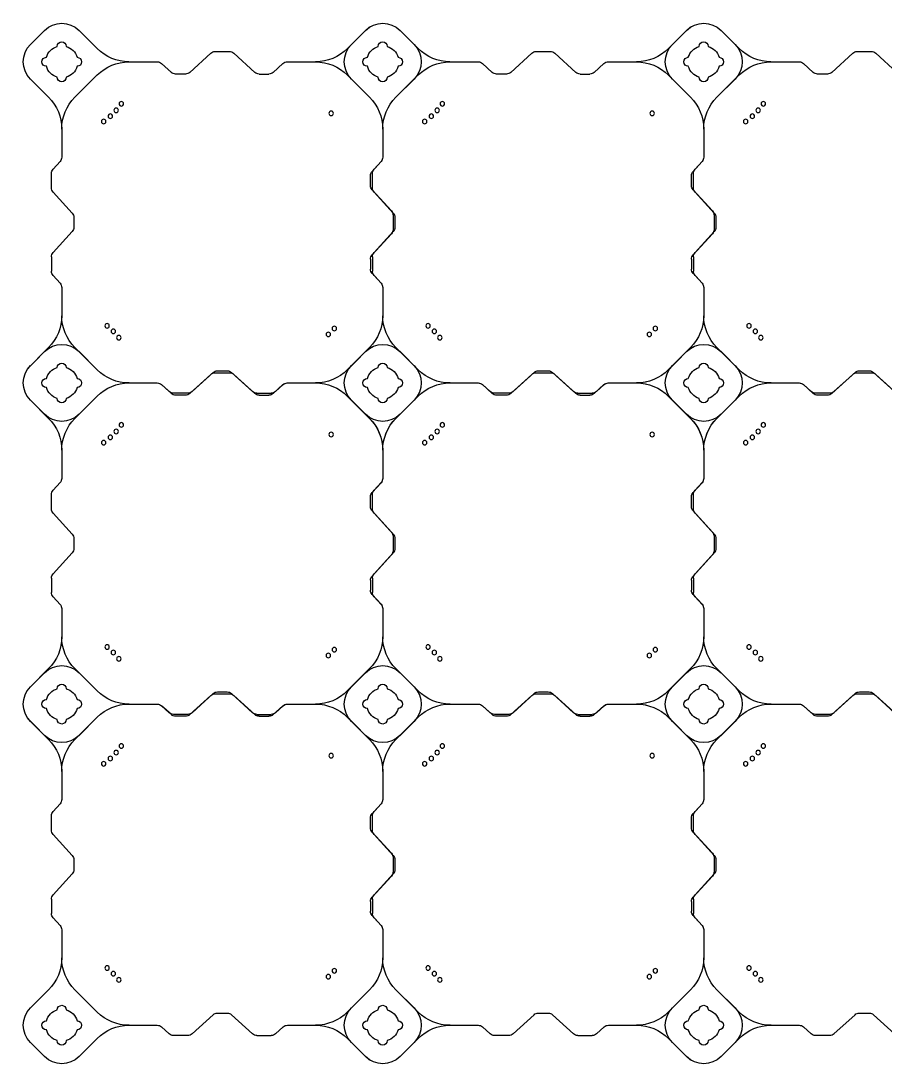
# Model space of a CAD drawing. Header units: millimetres. Extents: x -1612139 to -1260738, y 1141106 to 1536160.
# Drawn here: x -1345991 to -1344645, y 1183512 to 1185140 of the extents above; entities that cross this region are included whole.
import ezdxf

# ---------------------------------------------------------------- set-up
doc = ezdxf.new("R2010")
doc.units = ezdxf.units.MM
doc.header["$LTSCALE"] = 10
doc.layers.get('0').update_dxf_attribs({"linetype": 'CONTINUOUS'})
doc.layers.add('W-FLOAT_BOWL浮筒', color=253, linetype='CONTINUOUS')

# ---------------------------------------------------------------- blocks, each defined once
blk = doc.blocks.new('蓝色')
at = {"layer": 'W-FLOAT_BOWL浮筒', "color": 5}
for p, q in [((-42.5, 1527.3), (-20.6, 1549.2)), ((33.2, 1549.2), (61.5, 1520.9)), ((479.5, 1549.2), (451.2, 1520.9)), ((457.5, 1527.3), (479.4, 1549.2)), ((533.2, 1549.2), (561.5, 1520.9)), ((533.2, 1549.2), (555.2, 1527.3)), ((979.5, 1549.2), (951.2, 1520.9)), ((957.5, 1527.3), (979.4, 1549.2)), ((1033.2, 1549.2), (1055.2, 1527.3)), ((1033.2, 1549.2), (1061.5, 1520.9)), ((173.5, 1513.8), (161.6, 1503)), ((202.5, 1516.4), (180.2, 1516.4)), ((209.2, 1513.8), (242, 1484)), ((303.5, 1513.8), (270.7, 1484)), ((310.2, 1516.4), (332.5, 1516.4)), ((339.2, 1513.8), (351.1, 1503)), ((673.5, 1513.8), (661.6, 1503)), ((702.5, 1516.4), (680.2, 1516.4)), ((709.2, 1513.8), (742, 1484)), ((803.5, 1513.8), (770.7, 1484)), ((810.2, 1516.4), (832.5, 1516.4)), ((839.2, 1513.8), (851.1, 1503)), ((1173.5, 1513.8), (1161.6, 1503)), ((1202.5, 1516.4), (1180.2, 1516.4)), ((1209.2, 1513.8), (1242, 1484)), ((1303.5, 1513.8), (1270.7, 1484)), ((110.9, 1500.4), (154.9, 1500.4)), ((357.8, 1500.4), (401.6, 1500.4)), ((610.9, 1500.4), (654.9, 1500.4)), ((857.8, 1500.4), (901.6, 1500.4)), ((1110.9, 1500.4), (1154.9, 1500.4)), ((248.7, 1481.4), (264, 1481.4)), ((748.7, 1481.4), (764, 1481.4)), ((1248.7, 1481.4), (1264, 1481.4)), ((-42.5, 1473.5), (-14.2, 1445.2)), ((26.8, 1445.1), (61.6, 1479.9)), ((485.8, 1445.1), (451.1, 1479.9)), ((457.5, 1473.5), (485.8, 1445.2)), ((526.8, 1445.1), (561.6, 1479.9)), ((555.2, 1473.5), (526.8, 1445.2)), ((985.8, 1445.1), (951.1, 1479.9)), ((957.5, 1473.5), (985.8, 1445.2)), ((1026.8, 1445.1), (1061.6, 1479.9)), ((1055.2, 1473.5), (1026.8, 1445.2)), ((6.3, 1351.8), (6.3, 1395.8)), ((506.3, 1351.8), (506.3, 1395.8)), ((506.3, 1351.6), (506.3, 1395.8)), ((1006.3, 1351.6), (1006.3, 1395.8)), ((1006.3, 1351.8), (1006.3, 1395.8)), ((-7.1, 1333.2), (3.7, 1345.1)), ((489.9, 1329.7), (503.7, 1344.9)), ((492.9, 1333.2), (503.7, 1345.1)), ((989.9, 1329.7), (1003.7, 1344.9)), ((992.9, 1333.2), (1003.7, 1345.1)), ((-9.7, 1304.2), (-9.7, 1326.5)), ((487.3, 1307.7), (487.3, 1323)), ((490.3, 1304.2), (490.3, 1326.5)), ((987.3, 1307.7), (987.3, 1323)), ((990.3, 1304.2), (990.3, 1326.5)), ((-7.1, 1297.5), (22.7, 1264.7)), ((489.9, 1301), (519.7, 1268.2)), ((492.9, 1297.5), (522.7, 1264.7)), ((989.9, 1301), (1019.7, 1268.2)), ((992.9, 1297.5), (1022.7, 1264.7)), ((25.3, 1242.7), (25.3, 1258)), ((522.3, 1239.2), (522.3, 1261.5)), ((525.3, 1242.7), (525.3, 1258)), ((1022.3, 1239.2), (1022.3, 1261.5)), ((1025.3, 1242.7), (1025.3, 1258)), ((-7.1, 1203.2), (22.7, 1236)), ((489.9, 1199.7), (519.7, 1232.5)), ((492.9, 1203.2), (522.7, 1236)), ((989.9, 1199.7), (1019.7, 1232.5)), ((992.9, 1203.2), (1022.7, 1236)), ((-9.7, 1196.5), (-9.7, 1174.2)), ((487.3, 1193), (487.3, 1177.7)), ((490.3, 1196.5), (490.3, 1174.2)), ((987.3, 1193), (987.3, 1177.7)), ((990.3, 1196.5), (990.3, 1174.2)), ((-7.1, 1167.5), (3.7, 1155.6)), ((489.9, 1171), (503.7, 1155.8)), ((492.9, 1167.5), (503.7, 1155.6)), ((989.9, 1171), (1003.7, 1155.8)), ((992.9, 1167.5), (1003.7, 1155.6)), ((6.3, 1105.1), (6.3, 1148.9)), ((506.3, 1105.1), (506.3, 1149.1)), ((506.3, 1105.1), (506.3, 1148.9)), ((1006.3, 1105.1), (1006.3, 1149.1)), ((1006.3, 1105.1), (1006.3, 1148.9)), ((-42.5, 1027.2), (-14.2, 1055.5)), ((-42.5, 1027.3), (-20.6, 1049.2)), ((61.6, 1020.9), (26.8, 1055.6)), ((33.2, 1049.2), (61.5, 1020.9)), ((451.1, 1020.9), (485.8, 1055.6)), ((479.5, 1049.2), (451.2, 1020.9)), ((457.5, 1027.2), (485.8, 1055.5)), ((457.5, 1027.3), (479.4, 1049.2)), ((561.6, 1020.9), (526.8, 1055.6)), ((555.2, 1027.2), (526.8, 1055.5)), ((533.2, 1049.2), (561.5, 1020.9)), ((533.2, 1049.2), (555.2, 1027.3)), ((951.1, 1020.9), (985.8, 1055.6)), ((979.5, 1049.2), (951.2, 1020.9)), ((957.5, 1027.2), (985.8, 1055.5)), ((957.5, 1027.3), (979.4, 1049.2)), ((1061.6, 1020.9), (1026.8, 1055.6)), ((1055.2, 1027.2), (1026.8, 1055.5)), ((1033.2, 1049.2), (1055.2, 1027.3)), ((1033.2, 1049.2), (1061.5, 1020.9)), ((173.5, 1013.8), (161.6, 1003)), ((177, 1016.8), (161.8, 1003)), ((202.5, 1016.4), (180.2, 1016.4)), ((199, 1019.4), (183.7, 1019.4)), ((205.7, 1016.8), (238.5, 987)), ((209.2, 1013.8), (242, 984)), ((303.5, 1013.8), (270.7, 984)), ((307, 1016.8), (274.2, 987)), ((310.2, 1016.4), (332.5, 1016.4)), ((313.7, 1019.4), (329, 1019.4)), ((335.7, 1016.8), (350.9, 1003)), ((339.2, 1013.8), (351.1, 1003)), ((673.5, 1013.8), (661.6, 1003)), ((677, 1016.8), (661.8, 1003)), ((702.5, 1016.4), (680.2, 1016.4)), ((699, 1019.4), (683.7, 1019.4)), ((705.7, 1016.8), (738.5, 987)), ((709.2, 1013.8), (742, 984)), ((803.5, 1013.8), (770.7, 984)), ((807, 1016.8), (774.2, 987)), ((810.2, 1016.4), (832.5, 1016.4)), ((813.7, 1019.4), (829, 1019.4)), ((835.7, 1016.8), (850.9, 1003)), ((839.2, 1013.8), (851.1, 1003)), ((1173.5, 1013.8), (1161.6, 1003)), ((1177, 1016.8), (1161.8, 1003)), ((1202.5, 1016.4), (1180.2, 1016.4)), ((1199, 1019.4), (1183.7, 1019.4)), ((1205.7, 1016.8), (1238.5, 987)), ((1209.2, 1013.8), (1242, 984)), ((1303.5, 1013.8), (1270.7, 984)), ((1307, 1016.8), (1274.2, 987)), ((110.9, 1000.4), (154.9, 1000.4)), ((110.9, 1000.4), (155.1, 1000.4)), ((357.6, 1000.4), (401.6, 1000.4)), ((357.8, 1000.4), (401.6, 1000.4)), ((610.9, 1000.4), (654.9, 1000.4)), ((610.9, 1000.4), (655.1, 1000.4)), ((857.6, 1000.4), (901.6, 1000.4)), ((857.8, 1000.4), (901.6, 1000.4)), ((1110.9, 1000.4), (1154.9, 1000.4)), ((1110.9, 1000.4), (1155.1, 1000.4)), ((26.8, 945.1), (61.6, 979.9)), ((33.2, 951.6), (61.5, 979.9)), ((245.2, 984.4), (267.5, 984.4)), ((248.7, 981.4), (264, 981.4)), ((485.8, 945.1), (451.1, 979.9)), ((479.5, 951.6), (451.2, 979.9)), ((526.8, 945.1), (561.6, 979.9)), ((533.2, 951.6), (561.5, 979.9)), ((745.2, 984.4), (767.5, 984.4)), ((748.7, 981.4), (764, 981.4)), ((985.8, 945.1), (951.1, 979.9)), ((979.5, 951.6), (951.2, 979.9)), ((1026.8, 945.1), (1061.6, 979.9)), ((1033.2, 951.6), (1061.5, 979.9)), ((1245.2, 984.4), (1267.5, 984.4)), ((1248.7, 981.4), (1264, 981.4)), ((-42.5, 973.5), (-14.2, 945.2)), ((-20.6, 951.6), (-42.5, 973.5)), ((457.5, 973.5), (485.8, 945.2)), ((479.4, 951.6), (457.5, 973.5)), ((555.2, 973.5), (526.8, 945.2)), ((555.2, 973.5), (533.2, 951.6)), ((957.5, 973.5), (985.8, 945.2)), ((979.4, 951.6), (957.5, 973.5)), ((1055.2, 973.5), (1026.8, 945.2)), ((1055.2, 973.5), (1033.2, 951.6)), ((6.3, 851.8), (6.3, 895.8)), ((506.3, 851.8), (506.3, 895.8)), ((506.3, 851.6), (506.3, 895.8)), ((1006.3, 851.6), (1006.3, 895.8)), ((1006.3, 851.8), (1006.3, 895.8)), ((-7.1, 833.2), (3.7, 845.1)), ((489.9, 829.7), (503.7, 844.9)), ((492.9, 833.2), (503.7, 845.1)), ((989.9, 829.7), (1003.7, 844.9)), ((992.9, 833.2), (1003.7, 845.1)), ((-9.7, 804.2), (-9.7, 826.5)), ((487.3, 807.7), (487.3, 823)), ((490.3, 804.2), (490.3, 826.5)), ((987.3, 807.7), (987.3, 823)), ((990.3, 804.2), (990.3, 826.5)), ((-7.1, 797.5), (22.7, 764.7)), ((489.9, 801), (519.7, 768.2)), ((492.9, 797.5), (522.7, 764.7)), ((989.9, 801), (1019.7, 768.2)), ((992.9, 797.5), (1022.7, 764.7)), ((25.3, 742.7), (25.3, 758)), ((522.3, 739.2), (522.3, 761.5)), ((525.3, 742.7), (525.3, 758)), ((1022.3, 739.2), (1022.3, 761.5)), ((1025.3, 742.7), (1025.3, 758)), ((-7.1, 703.2), (22.7, 736)), ((489.9, 699.7), (519.7, 732.5)), ((492.9, 703.2), (522.7, 736)), ((989.9, 699.7), (1019.7, 732.5)), ((992.9, 703.2), (1022.7, 736)), ((-9.7, 696.5), (-9.7, 674.2)), ((487.3, 693), (487.3, 677.7)), ((490.3, 696.5), (490.3, 674.2)), ((987.3, 693), (987.3, 677.7)), ((990.3, 696.5), (990.3, 674.2)), ((-7.1, 667.5), (3.7, 655.6)), ((489.9, 671), (503.7, 655.8)), ((492.9, 667.5), (503.7, 655.6)), ((989.9, 671), (1003.7, 655.8)), ((992.9, 667.5), (1003.7, 655.6)), ((6.3, 605.1), (6.3, 648.9)), ((506.3, 605.1), (506.3, 649.1)), ((506.3, 605.1), (506.3, 648.9)), ((1006.3, 605.1), (1006.3, 649.1)), ((1006.3, 605.1), (1006.3, 648.9)), ((-42.5, 527.2), (-14.2, 555.5)), ((61.6, 520.9), (26.8, 555.6)), ((451.1, 520.9), (485.8, 555.6)), ((457.5, 527.2), (485.8, 555.5)), ((561.6, 520.9), (526.8, 555.6)), ((555.2, 527.2), (526.8, 555.5)), ((951.1, 520.9), (985.8, 555.6)), ((957.5, 527.2), (985.8, 555.5)), ((1061.6, 520.9), (1026.8, 555.6)), ((1055.2, 527.2), (1026.8, 555.5)), ((-42.5, 527.3), (-20.6, 549.2)), ((33.2, 549.2), (61.5, 520.9)), ((479.5, 549.2), (451.2, 520.9)), ((457.5, 527.3), (479.4, 549.2)), ((533.2, 549.2), (561.5, 520.9)), ((533.2, 549.2), (555.2, 527.3)), ((979.5, 549.2), (951.2, 520.9)), ((957.5, 527.3), (979.4, 549.2)), ((1033.2, 549.2), (1055.2, 527.3)), ((1033.2, 549.2), (1061.5, 520.9)), ((173.5, 513.8), (161.6, 503)), ((177, 516.8), (161.8, 503)), ((202.5, 516.4), (180.2, 516.4)), ((199, 519.4), (183.7, 519.4)), ((205.7, 516.8), (238.5, 487)), ((209.2, 513.8), (242, 484)), ((303.5, 513.8), (270.7, 484)), ((307, 516.8), (274.2, 487)), ((310.2, 516.4), (332.5, 516.4)), ((313.7, 519.4), (329, 519.4)), ((335.7, 516.8), (350.9, 503)), ((339.2, 513.8), (351.1, 503)), ((673.5, 513.8), (661.6, 503)), ((677, 516.8), (661.8, 503)), ((702.5, 516.4), (680.2, 516.4)), ((699, 519.4), (683.7, 519.4)), ((705.7, 516.8), (738.5, 487)), ((709.2, 513.8), (742, 484)), ((803.5, 513.8), (770.7, 484)), ((807, 516.8), (774.2, 487)), ((810.2, 516.4), (832.5, 516.4)), ((813.7, 519.4), (829, 519.4)), ((835.7, 516.8), (850.9, 503)), ((839.2, 513.8), (851.1, 503)), ((1173.5, 513.8), (1161.6, 503)), ((1177, 516.8), (1161.8, 503)), ((1202.5, 516.4), (1180.2, 516.4)), ((1199, 519.4), (1183.7, 519.4)), ((1205.7, 516.8), (1238.5, 487)), ((1209.2, 513.8), (1242, 484)), ((1303.5, 513.8), (1270.7, 484)), ((1307, 516.8), (1274.2, 487)), ((110.9, 500.4), (155.1, 500.4)), ((110.9, 500.4), (154.9, 500.4)), ((357.6, 500.4), (401.6, 500.4)), ((357.8, 500.4), (401.6, 500.4)), ((610.9, 500.4), (655.1, 500.4)), ((610.9, 500.4), (654.9, 500.4)), ((857.6, 500.4), (901.6, 500.4)), ((857.8, 500.4), (901.6, 500.4)), ((1110.9, 500.4), (1155.1, 500.4)), ((1110.9, 500.4), (1154.9, 500.4)), ((-20.6, 451.6), (-42.5, 473.5)), ((-42.5, 473.5), (-14.2, 445.2)), ((26.8, 445.1), (61.6, 479.9)), ((33.2, 451.6), (61.5, 479.9)), ((245.2, 484.4), (267.5, 484.4)), ((248.7, 481.4), (264, 481.4)), ((485.8, 445.1), (451.1, 479.9)), ((479.5, 451.6), (451.2, 479.9)), ((479.4, 451.6), (457.5, 473.5)), ((457.5, 473.5), (485.8, 445.2)), ((526.8, 445.1), (561.6, 479.9)), ((555.2, 473.5), (526.8, 445.2)), ((533.2, 451.6), (561.5, 479.9)), ((555.2, 473.5), (533.2, 451.6)), ((745.2, 484.4), (767.5, 484.4)), ((748.7, 481.4), (764, 481.4)), ((985.8, 445.1), (951.1, 479.9)), ((979.5, 451.6), (951.2, 479.9)), ((979.4, 451.6), (957.5, 473.5)), ((957.5, 473.5), (985.8, 445.2)), ((1026.8, 445.1), (1061.6, 479.9)), ((1055.2, 473.5), (1026.8, 445.2)), ((1033.2, 451.6), (1061.5, 479.9)), ((1055.2, 473.5), (1033.2, 451.6)), ((1245.2, 484.4), (1267.5, 484.4)), ((1248.7, 481.4), (1264, 481.4)), ((6.3, 351.8), (6.3, 395.8)), ((506.3, 351.8), (506.3, 395.8)), ((506.3, 351.6), (506.3, 395.8)), ((1006.3, 351.6), (1006.3, 395.8)), ((1006.3, 351.8), (1006.3, 395.8)), ((-7.1, 333.2), (3.7, 345.1)), ((489.9, 329.7), (503.7, 344.9)), ((492.9, 333.2), (503.7, 345.1)), ((989.9, 329.7), (1003.7, 344.9)), ((992.9, 333.2), (1003.7, 345.1)), ((-9.7, 304.2), (-9.7, 326.5)), ((490.3, 304.2), (490.3, 326.5)), ((990.3, 304.2), (990.3, 326.5)), ((487.3, 307.7), (487.3, 323)), ((987.3, 307.7), (987.3, 323)), ((-7.1, 297.5), (22.7, 264.7)), ((489.9, 301), (519.7, 268.2)), ((492.9, 297.5), (522.7, 264.7)), ((989.9, 301), (1019.7, 268.2)), ((992.9, 297.5), (1022.7, 264.7)), ((522.3, 239.2), (522.3, 261.5)), ((1022.3, 239.2), (1022.3, 261.5)), ((25.3, 242.7), (25.3, 258)), ((525.3, 242.7), (525.3, 258)), ((1025.3, 242.7), (1025.3, 258)), ((-7.1, 203.2), (22.7, 236)), ((489.9, 199.7), (519.7, 232.5)), ((492.9, 203.2), (522.7, 236)), ((989.9, 199.7), (1019.7, 232.5)), ((992.9, 203.2), (1022.7, 236)), ((-9.7, 196.5), (-9.7, 174.2)), ((490.3, 196.5), (490.3, 174.2)), ((990.3, 196.5), (990.3, 174.2)), ((487.3, 193), (487.3, 177.7)), ((987.3, 193), (987.3, 177.7)), ((-7.1, 167.5), (3.7, 155.6)), ((489.9, 171), (503.7, 155.8)), ((492.9, 167.5), (503.7, 155.6)), ((989.9, 171), (1003.7, 155.8)), ((992.9, 167.5), (1003.7, 155.6)), ((6.3, 105.1), (6.3, 148.9)), ((506.3, 105.1), (506.3, 149.1)), ((506.3, 105.1), (506.3, 148.9)), ((1006.3, 105.1), (1006.3, 149.1)), ((1006.3, 105.1), (1006.3, 148.9)), ((-42.5, 27.2), (-14.2, 55.5)), ((61.6, 20.9), (26.8, 55.6)), ((451.1, 20.9), (485.8, 55.6)), ((457.5, 27.2), (485.8, 55.5)), ((561.6, 20.9), (526.8, 55.6)), ((555.2, 27.2), (526.8, 55.5)), ((951.1, 20.9), (985.8, 55.6)), ((957.5, 27.2), (985.8, 55.5)), ((1061.6, 20.9), (1026.8, 55.6)), ((1055.2, 27.2), (1026.8, 55.5)), ((177, 16.8), (161.8, 3)), ((199, 19.4), (183.7, 19.4)), ((205.7, 16.8), (238.5, -13)), ((307, 16.8), (274.2, -13)), ((313.7, 19.4), (329, 19.4)), ((335.7, 16.8), (350.9, 3)), ((677, 16.8), (661.8, 3)), ((699, 19.4), (683.7, 19.4)), ((705.7, 16.8), (738.5, -13)), ((807, 16.8), (774.2, -13)), ((813.7, 19.4), (829, 19.4)), ((835.7, 16.8), (850.9, 3)), ((1177, 16.8), (1161.8, 3)), ((1199, 19.4), (1183.7, 19.4)), ((1205.7, 16.8), (1238.5, -13)), ((1307, 16.8), (1274.2, -13)), ((110.9, 0.4), (155.1, 0.4)), ((357.6, 0.4), (401.6, 0.4)), ((610.9, 0.4), (655.1, 0.4)), ((857.6, 0.4), (901.6, 0.4)), ((1110.9, 0.4), (1155.1, 0.4)), ((245.2, -15.6), (267.5, -15.6)), ((745.2, -15.6), (767.5, -15.6)), ((1245.2, -15.6), (1267.5, -15.6)), ((-20.6, -48.4), (-42.5, -26.5)), ((33.2, -48.4), (61.5, -20.1)), ((479.5, -48.4), (451.2, -20.1)), ((479.4, -48.4), (457.5, -26.5)), ((533.2, -48.4), (561.5, -20.1)), ((555.2, -26.5), (533.2, -48.4)), ((979.5, -48.4), (951.2, -20.1)), ((979.4, -48.4), (957.5, -26.5)), ((1033.2, -48.4), (1061.5, -20.1)), ((1055.2, -26.5), (1033.2, -48.4))]:
    blk.add_line(p, q, dxfattribs=at)
for centre in [(95.3, 1429.8), (595.3, 1429.8), (1095.3, 1429.8), (86.6, 1420.1), (421.6, 1424.8), (430.8, 1415.6), (586.6, 1420.1), (921.6, 1424.8), (930.8, 1415.6), (1086.6, 1420.1), (76.9, 1411.4), (576.9, 1411.4), (1076.9, 1411.4), (71.6, 1093.3), (571.6, 1093.3), (1071.6, 1093.3), (81.9, 1085.1), (91.1, 1075.9), (426, 1080.7), (581.9, 1085.1), (591.1, 1075.9), (926, 1080.7), (1081.9, 1085.1), (1091.1, 1075.9), (99.2, 1065.7), (599.2, 1065.7), (1099.2, 1065.7), (95.3, 929.8), (421.6, 924.8), (595.3, 929.8), (921.6, 924.8), (1095.3, 929.8), (76.9, 911.4), (86.6, 920.1), (430.8, 915.6), (576.9, 911.4), (586.6, 920.1), (930.8, 915.6), (1076.9, 911.4), (1086.6, 920.1), (71.6, 593.3), (81.9, 585.1), (571.6, 593.3), (581.9, 585.1), (1071.6, 593.3), (1081.9, 585.1), (91.1, 575.9), (426, 580.7), (591.1, 575.9), (926, 580.7), (1091.1, 575.9), (99.2, 565.7), (599.2, 565.7), (1099.2, 565.7), (86.6, 420.1), (95.3, 429.8), (421.6, 424.8), (586.6, 420.1), (595.3, 429.8), (921.6, 424.8), (1086.6, 420.1), (1095.3, 429.8), (76.9, 411.4), (430.8, 415.6), (576.9, 411.4), (930.8, 415.6), (1076.9, 411.4), (71.6, 93.3), (81.9, 85.1), (426, 80.7), (571.6, 93.3), (581.9, 85.1), (926, 80.7), (1071.6, 93.3), (1081.9, 85.1), (91.1, 75.9), (99.2, 65.7), (591.1, 75.9), (599.2, 65.7), (1091.1, 75.9), (1099.2, 65.7)]:
    blk.add_circle(centre, 3.5, dxfattribs=at)
for centre, radius, start, end in [((6.3, 1522.3), 38, 45, 135), ((506.3, 1522.3), 38, 45, 135), ((506.4, 1522.3), 38, 45, 135), ((1006.3, 1522.3), 38, 45, 135), ((1006.4, 1522.3), 38, 45, 135), ((6.3, 1524.4), 7, 0, 180), ((506.3, 1524.4), 7, 0, 180), ((506.3, 1524.4), 7, 0, 180), ((1006.3, 1524.4), 7, 0, 180), ((1006.3, 1524.4), 7, 0, 180), ((-15.6, 1500.4), 38, 135, 225), ((6.3, 1500.4), 25, 106.2602, 163.7398), ((6.3, 1500.4), 25, 16.2602, 73.7398), ((111, 1570.4), 70, 225, 270), ((180.2, 1506.4), 10, 90, 132.2737), ((202.5, 1506.4), 10, 47.7263, 90), ((310.2, 1506.4), 10, 90, 132.2737), ((332.5, 1506.4), 10, 47.7263, 90), ((401.7, 1570.4), 70, 270, 315), ((484.4, 1500.4), 38, 135, 225), ((506.3, 1500.4), 25, 106.2602, 163.7398), ((506.3, 1500.4), 25, 106.2602, 163.7398), ((506.3, 1500.4), 25, 16.2602, 73.7398), ((506.3, 1500.4), 25, 16.2602, 73.7398), ((528.3, 1500.4), 38, 315, 45), ((611, 1570.4), 70, 225, 270), ((680.2, 1506.4), 10, 90, 132.2737), ((702.5, 1506.4), 10, 47.7263, 90), ((810.2, 1506.4), 10, 90, 132.2737), ((832.5, 1506.4), 10, 47.7263, 90), ((901.7, 1570.4), 70, 270, 315), ((984.4, 1500.4), 38, 135, 225), ((1006.3, 1500.4), 25, 106.2602, 163.7398), ((1006.3, 1500.4), 25, 106.2602, 163.7398), ((1006.3, 1500.4), 25, 16.2602, 73.7398), ((1006.3, 1500.4), 25, 16.2602, 73.7398), ((1028.3, 1500.4), 38, 315, 45), ((1111, 1570.4), 70, 225, 270), ((1180.2, 1506.4), 10, 90, 132.2737), ((1202.5, 1506.4), 10, 47.7263, 90), ((-17.7, 1500.4), 7, 90, 270), ((30.3, 1500.4), 7, 270, 90), ((111.1, 1430.4), 70, 90, 135), ((154.9, 1510.4), 10, 270, 312.2737), ((357.8, 1510.4), 10, 227.7263, 270), ((401.6, 1430.4), 70, 45, 90), ((482.3, 1500.4), 7, 90, 270), ((482.3, 1500.4), 7, 90, 270), ((530.3, 1500.4), 7, 270, 90), ((530.3, 1500.4), 7, 270, 90), ((611.1, 1430.4), 70, 90, 135), ((654.9, 1510.4), 10, 270, 312.2737), ((857.8, 1510.4), 10, 227.7263, 270), ((901.6, 1430.4), 70, 45, 90), ((982.3, 1500.4), 7, 90, 270), ((982.3, 1500.4), 7, 90, 270), ((1030.3, 1500.4), 7, 270, 90), ((1030.3, 1500.4), 7, 270, 90), ((1111.1, 1430.4), 70, 90, 135), ((1154.9, 1510.4), 10, 270, 312.2737), ((6.3, 1500.4), 25, 196.2602, 253.7398), ((6.3, 1500.4), 25, 286.2602, 343.7398), ((248.7, 1491.4), 10, 227.7263, 270), ((264, 1491.4), 10, 270, 312.2737), ((506.3, 1500.4), 25, 196.2602, 253.7398), ((506.3, 1500.4), 25, 196.2602, 253.7398), ((506.3, 1500.4), 25, 286.2602, 343.7398), ((506.3, 1500.4), 25, 286.2602, 343.7398), ((748.7, 1491.4), 10, 227.7263, 270), ((764, 1491.4), 10, 270, 312.2737), ((1006.3, 1500.4), 25, 196.2602, 253.7398), ((1006.3, 1500.4), 25, 196.2602, 253.7398), ((1006.3, 1500.4), 25, 286.2602, 343.7398), ((1006.3, 1500.4), 25, 286.2602, 343.7398), ((1248.7, 1491.4), 10, 227.7263, 270), ((1264, 1491.4), 10, 270, 312.2737), ((6.3, 1476.4), 7, 180, 0), ((506.3, 1476.4), 7, 180, 0), ((506.3, 1476.4), 7, 180, 0), ((1006.3, 1476.4), 7, 180, 0), ((1006.3, 1476.4), 7, 180, 0), ((-63.7, 1395.7), 70, 0, 45), ((76.3, 1395.7), 70, 135, 180), ((436.3, 1395.7), 70, 0, 45), ((436.3, 1395.7), 70, 0, 45), ((576.3, 1395.7), 70, 135, 180), ((576.3, 1395.7), 70, 135, 180), ((936.3, 1395.7), 70, 0, 45), ((936.3, 1395.7), 70, 0, 45), ((1076.3, 1395.7), 70, 135, 180), ((1076.3, 1395.7), 70, 135, 180), ((-3.7, 1351.8), 10, 317.7263, 0), ((496.3, 1351.8), 10, 317.7263, 0), ((496.3, 1351.6), 10, 317.7263, 0), ((996.3, 1351.8), 10, 317.7263, 0), ((996.3, 1351.6), 10, 317.7263, 0), ((0.3, 1326.5), 10, 137.7263, 180), ((497.3, 1323), 10, 137.7263, 180), ((500.3, 1326.5), 10, 137.7263, 180), ((997.3, 1323), 10, 137.7263, 180), ((1000.3, 1326.5), 10, 137.7263, 180), ((0.3, 1304.2), 10, 180, 222.2737), ((497.3, 1307.7), 10, 180, 222.2737), ((500.3, 1304.2), 10, 180, 222.2737), ((997.3, 1307.7), 10, 180, 222.2737), ((1000.3, 1304.2), 10, 180, 222.2737), ((15.3, 1258), 10, 0, 42.2737), ((512.3, 1261.5), 10, 0, 42.2737), ((515.3, 1258), 10, 0, 42.2737), ((1012.3, 1261.5), 10, 0, 42.2737), ((1015.3, 1258), 10, 0, 42.2737), ((15.3, 1242.7), 10, 317.7263, 0), ((512.3, 1239.2), 10, 317.7263, 0), ((515.3, 1242.7), 10, 317.7263, 0), ((1012.3, 1239.2), 10, 317.7263, 0), ((1015.3, 1242.7), 10, 317.7263, 0), ((0.3, 1196.5), 10, 137.7263, 180), ((497.3, 1193), 10, 137.7263, 180), ((500.3, 1196.5), 10, 137.7263, 180), ((997.3, 1193), 10, 137.7263, 180), ((1000.3, 1196.5), 10, 137.7263, 180), ((0.3, 1174.2), 10, 180, 222.2737), ((497.3, 1177.7), 10, 180, 222.2737), ((500.3, 1174.2), 10, 180, 222.2737), ((997.3, 1177.7), 10, 180, 222.2737), ((1000.3, 1174.2), 10, 180, 222.2737), ((-3.7, 1148.9), 10, 0, 42.2737), ((496.3, 1149.1), 10, 0, 42.2737), ((496.3, 1148.9), 10, 0, 42.2737), ((996.3, 1149.1), 10, 0, 42.2737), ((996.3, 1148.9), 10, 0, 42.2737), ((-63.7, 1105), 70, 315, 0), ((76.3, 1105.1), 70, 180, 225), ((436.3, 1105.1), 70, 315, 0), ((436.3, 1105), 70, 315, 0), ((576.3, 1105.1), 70, 180, 225), ((576.3, 1105), 70, 180, 225), ((936.3, 1105.1), 70, 315, 0), ((936.3, 1105), 70, 315, 0), ((1076.3, 1105.1), 70, 180, 225), ((1076.3, 1105), 70, 180, 225), ((6.3, 1022.3), 38, 45, 135), ((506.3, 1022.3), 38, 45, 135), ((506.4, 1022.3), 38, 45, 135), ((1006.3, 1022.3), 38, 45, 135), ((1006.4, 1022.3), 38, 45, 135), ((-15.6, 1000.4), 38, 135, 225), ((-15.6, 1000.3), 38, 135, 225), ((6.3, 1024.4), 7, 0, 180), ((6.3, 1024.4), 7, 0, 180), ((484.4, 1000.4), 38, 135, 225), ((484.4, 1000.3), 38, 135, 225), ((506.3, 1024.4), 7, 0, 180), ((506.3, 1024.4), 7, 0, 180), ((506.3, 1024.4), 7, 0, 180), ((506.3, 1024.4), 7, 0, 180), ((528.3, 1000.4), 38, 315, 45), ((528.3, 1000.3), 38, 315, 45), ((984.4, 1000.4), 38, 135, 225), ((984.4, 1000.3), 38, 135, 225), ((1006.3, 1024.4), 7, 0, 180), ((1006.3, 1024.4), 7, 0, 180), ((1006.3, 1024.4), 7, 0, 180), ((1006.3, 1024.4), 7, 0, 180), ((1028.3, 1000.4), 38, 315, 45), ((1028.3, 1000.3), 38, 315, 45), ((6.3, 1000.4), 25, 106.2602, 163.7398), ((6.3, 1000.4), 25, 106.2602, 163.7398), ((6.3, 1000.4), 25, 16.2602, 73.7398), ((6.3, 1000.4), 25, 16.2602, 73.7398), ((111, 1070.4), 70, 225, 270), ((111.1, 1070.4), 70, 225, 270), ((180.2, 1006.4), 10, 90, 132.2737), ((183.7, 1009.4), 10, 90, 132.2737), ((199, 1009.4), 10, 47.7263, 90), ((202.5, 1006.4), 10, 47.7263, 90), ((310.2, 1006.4), 10, 90, 132.2737), ((313.7, 1009.4), 10, 90, 132.2737), ((329, 1009.4), 10, 47.7263, 90), ((332.5, 1006.4), 10, 47.7263, 90), ((401.6, 1070.4), 70, 270, 315), ((401.7, 1070.4), 70, 270, 315), ((506.3, 1000.4), 25, 106.2602, 163.7398), ((506.3, 1000.4), 25, 106.2602, 163.7398), ((506.3, 1000.4), 25, 106.2602, 163.7398), ((506.3, 1000.4), 25, 106.2602, 163.7398), ((506.3, 1000.4), 25, 16.2602, 73.7398), ((506.3, 1000.4), 25, 16.2602, 73.7398), ((506.3, 1000.4), 25, 16.2602, 73.7398), ((506.3, 1000.4), 25, 16.2602, 73.7398), ((611, 1070.4), 70, 225, 270), ((611.1, 1070.4), 70, 225, 270), ((680.2, 1006.4), 10, 90, 132.2737), ((683.7, 1009.4), 10, 90, 132.2737), ((699, 1009.4), 10, 47.7263, 90), ((702.5, 1006.4), 10, 47.7263, 90), ((810.2, 1006.4), 10, 90, 132.2737), ((813.7, 1009.4), 10, 90, 132.2737), ((829, 1009.4), 10, 47.7263, 90), ((832.5, 1006.4), 10, 47.7263, 90), ((901.6, 1070.4), 70, 270, 315), ((901.7, 1070.4), 70, 270, 315), ((1006.3, 1000.4), 25, 106.2602, 163.7398), ((1006.3, 1000.4), 25, 106.2602, 163.7398), ((1006.3, 1000.4), 25, 106.2602, 163.7398), ((1006.3, 1000.4), 25, 106.2602, 163.7398), ((1006.3, 1000.4), 25, 16.2602, 73.7398), ((1006.3, 1000.4), 25, 16.2602, 73.7398), ((1006.3, 1000.4), 25, 16.2602, 73.7398), ((1006.3, 1000.4), 25, 16.2602, 73.7398), ((1111, 1070.4), 70, 225, 270), ((1111.1, 1070.4), 70, 225, 270), ((1180.2, 1006.4), 10, 90, 132.2737), ((1183.7, 1009.4), 10, 90, 132.2737), ((1199, 1009.4), 10, 47.7263, 90), ((1202.5, 1006.4), 10, 47.7263, 90), ((-17.7, 1000.4), 7, 90, 270), ((-17.7, 1000.4), 7, 90, 270), ((6.3, 1000.4), 25, 196.2602, 253.7398), ((6.3, 1000.4), 25, 196.2602, 253.7398), ((6.3, 1000.4), 25, 286.2602, 343.7398), ((6.3, 1000.4), 25, 286.2602, 343.7398), ((30.3, 1000.4), 7, 270, 90), ((30.3, 1000.4), 7, 270, 90), ((111, 930.4), 70, 90, 135), ((111.1, 930.4), 70, 90, 135), ((154.9, 1010.4), 10, 270, 312.2737), ((155.1, 1010.4), 10, 270, 312.2737), ((357.6, 1010.4), 10, 227.7263, 270), ((357.8, 1010.4), 10, 227.7263, 270), ((401.6, 930.4), 70, 45, 90), ((401.7, 930.4), 70, 45, 90), ((482.3, 1000.4), 7, 90, 270), ((482.3, 1000.4), 7, 90, 270), ((482.3, 1000.4), 7, 90, 270), ((482.3, 1000.4), 7, 90, 270), ((506.3, 1000.4), 25, 196.2602, 253.7398), ((506.3, 1000.4), 25, 196.2602, 253.7398), ((506.3, 1000.4), 25, 196.2602, 253.7398), ((506.3, 1000.4), 25, 196.2602, 253.7398), ((506.3, 1000.4), 25, 286.2602, 343.7398), ((506.3, 1000.4), 25, 286.2602, 343.7398), ((506.3, 1000.4), 25, 286.2602, 343.7398), ((506.3, 1000.4), 25, 286.2602, 343.7398), ((530.3, 1000.4), 7, 270, 90), ((530.3, 1000.4), 7, 270, 90), ((530.3, 1000.4), 7, 270, 90), ((530.3, 1000.4), 7, 270, 90), ((611, 930.4), 70, 90, 135), ((611.1, 930.4), 70, 90, 135), ((654.9, 1010.4), 10, 270, 312.2737), ((655.1, 1010.4), 10, 270, 312.2737), ((857.6, 1010.4), 10, 227.7263, 270), ((857.8, 1010.4), 10, 227.7263, 270), ((901.6, 930.4), 70, 45, 90), ((901.7, 930.4), 70, 45, 90), ((982.3, 1000.4), 7, 90, 270), ((982.3, 1000.4), 7, 90, 270), ((982.3, 1000.4), 7, 90, 270), ((982.3, 1000.4), 7, 90, 270), ((1006.3, 1000.4), 25, 196.2602, 253.7398), ((1006.3, 1000.4), 25, 196.2602, 253.7398), ((1006.3, 1000.4), 25, 196.2602, 253.7398), ((1006.3, 1000.4), 25, 196.2602, 253.7398), ((1006.3, 1000.4), 25, 286.2602, 343.7398), ((1006.3, 1000.4), 25, 286.2602, 343.7398), ((1006.3, 1000.4), 25, 286.2602, 343.7398), ((1006.3, 1000.4), 25, 286.2602, 343.7398), ((1030.3, 1000.4), 7, 270, 90), ((1030.3, 1000.4), 7, 270, 90), ((1030.3, 1000.4), 7, 270, 90), ((1030.3, 1000.4), 7, 270, 90), ((1111, 930.4), 70, 90, 135), ((1111.1, 930.4), 70, 90, 135), ((1154.9, 1010.4), 10, 270, 312.2737), ((1155.1, 1010.4), 10, 270, 312.2737), ((245.2, 994.4), 10, 227.7263, 270), ((248.7, 991.4), 10, 227.7263, 270), ((264, 991.4), 10, 270, 312.2737), ((267.5, 994.4), 10, 270, 312.2737), ((745.2, 994.4), 10, 227.7263, 270), ((748.7, 991.4), 10, 227.7263, 270), ((764, 991.4), 10, 270, 312.2737), ((767.5, 994.4), 10, 270, 312.2737), ((1245.2, 994.4), 10, 227.7263, 270), ((1248.7, 991.4), 10, 227.7263, 270), ((1264, 991.4), 10, 270, 312.2737), ((1267.5, 994.4), 10, 270, 312.2737), ((6.3, 976.4), 7, 180, 0), ((6.3, 976.4), 7, 180, 0), ((506.3, 976.4), 7, 180, 0), ((506.3, 976.4), 7, 180, 0), ((506.3, 976.4), 7, 180, 0), ((506.3, 976.4), 7, 180, 0), ((1006.3, 976.4), 7, 180, 0), ((1006.3, 976.4), 7, 180, 0), ((1006.3, 976.4), 7, 180, 0), ((1006.3, 976.4), 7, 180, 0), ((6.3, 978.4), 38, 225, 315), ((-63.7, 895.7), 70, 0, 45), ((76.3, 895.7), 70, 135, 180), ((506.3, 978.4), 38, 225, 315), ((506.4, 978.4), 38, 225, 315), ((436.3, 895.7), 70, 0, 45), ((436.3, 895.7), 70, 0, 45), ((576.3, 895.7), 70, 135, 180), ((576.3, 895.7), 70, 135, 180), ((1006.3, 978.4), 38, 225, 315), ((1006.4, 978.4), 38, 225, 315), ((936.3, 895.7), 70, 0, 45), ((936.3, 895.7), 70, 0, 45), ((1076.3, 895.7), 70, 135, 180), ((1076.3, 895.7), 70, 135, 180), ((-3.7, 851.8), 10, 317.7263, 0), ((496.3, 851.8), 10, 317.7263, 0), ((496.3, 851.6), 10, 317.7263, 0), ((996.3, 851.8), 10, 317.7263, 0), ((996.3, 851.6), 10, 317.7263, 0), ((0.3, 826.5), 10, 137.7263, 180), ((500.3, 826.5), 10, 137.7263, 180), ((1000.3, 826.5), 10, 137.7263, 180), ((497.3, 823), 10, 137.7263, 180), ((997.3, 823), 10, 137.7263, 180), ((0.3, 804.2), 10, 180, 222.2737), ((497.3, 807.7), 10, 180, 222.2737), ((500.3, 804.2), 10, 180, 222.2737), ((997.3, 807.7), 10, 180, 222.2737), ((1000.3, 804.2), 10, 180, 222.2737), ((512.3, 761.5), 10, 0, 42.2737), ((1012.3, 761.5), 10, 0, 42.2737), ((15.3, 758), 10, 0, 42.2737), ((515.3, 758), 10, 0, 42.2737), ((1015.3, 758), 10, 0, 42.2737), ((15.3, 742.7), 10, 317.7263, 0), ((512.3, 739.2), 10, 317.7263, 0), ((515.3, 742.7), 10, 317.7263, 0), ((1012.3, 739.2), 10, 317.7263, 0), ((1015.3, 742.7), 10, 317.7263, 0), ((0.3, 696.5), 10, 137.7263, 180), ((500.3, 696.5), 10, 137.7263, 180), ((1000.3, 696.5), 10, 137.7263, 180), ((497.3, 693), 10, 137.7263, 180), ((997.3, 693), 10, 137.7263, 180), ((0.3, 674.2), 10, 180, 222.2737), ((497.3, 677.7), 10, 180, 222.2737), ((500.3, 674.2), 10, 180, 222.2737), ((997.3, 677.7), 10, 180, 222.2737), ((1000.3, 674.2), 10, 180, 222.2737), ((-3.7, 648.9), 10, 0, 42.2737), ((496.3, 649.1), 10, 0, 42.2737), ((496.3, 648.9), 10, 0, 42.2737), ((996.3, 649.1), 10, 0, 42.2737), ((996.3, 648.9), 10, 0, 42.2737), ((-63.7, 605), 70, 315, 0), ((76.3, 605.1), 70, 180, 225), ((436.3, 605.1), 70, 315, 0), ((436.3, 605), 70, 315, 0), ((576.3, 605.1), 70, 180, 225), ((576.3, 605), 70, 180, 225), ((936.3, 605.1), 70, 315, 0), ((936.3, 605), 70, 315, 0), ((1076.3, 605.1), 70, 180, 225), ((1076.3, 605), 70, 180, 225), ((6.3, 522.3), 38, 45, 135), ((506.3, 522.3), 38, 45, 135), ((506.4, 522.3), 38, 45, 135), ((1006.3, 522.3), 38, 45, 135), ((1006.4, 522.3), 38, 45, 135), ((-15.6, 500.4), 38, 135, 225), ((-15.6, 500.3), 38, 135, 225), ((6.3, 500.4), 25, 106.2602, 163.7398), ((6.3, 500.4), 25, 106.2602, 163.7398), ((6.3, 524.4), 7, 0, 180), ((6.3, 524.4), 7, 0, 180), ((6.3, 500.4), 25, 16.2602, 73.7398), ((6.3, 500.4), 25, 16.2602, 73.7398), ((111, 570.4), 70, 225, 270), ((111.1, 570.4), 70, 225, 270), ((401.6, 570.4), 70, 270, 315), ((401.7, 570.4), 70, 270, 315), ((484.4, 500.4), 38, 135, 225), ((484.4, 500.3), 38, 135, 225), ((506.3, 500.4), 25, 106.2602, 163.7398), ((506.3, 500.4), 25, 106.2602, 163.7398), ((506.3, 500.4), 25, 106.2602, 163.7398), ((506.3, 500.4), 25, 106.2602, 163.7398), ((506.3, 524.4), 7, 0, 180), ((506.3, 524.4), 7, 0, 180), ((506.3, 524.4), 7, 0, 180), ((506.3, 524.4), 7, 0, 180), ((506.3, 500.4), 25, 16.2602, 73.7398), ((506.3, 500.4), 25, 16.2602, 73.7398), ((506.3, 500.4), 25, 16.2602, 73.7398), ((506.3, 500.4), 25, 16.2602, 73.7398), ((528.3, 500.4), 38, 315, 45), ((528.3, 500.3), 38, 315, 45), ((611, 570.4), 70, 225, 270), ((611.1, 570.4), 70, 225, 270), ((901.6, 570.4), 70, 270, 315), ((901.7, 570.4), 70, 270, 315), ((984.4, 500.4), 38, 135, 225), ((984.4, 500.3), 38, 135, 225), ((1006.3, 500.4), 25, 106.2602, 163.7398), ((1006.3, 500.4), 25, 106.2602, 163.7398), ((1006.3, 500.4), 25, 106.2602, 163.7398), ((1006.3, 500.4), 25, 106.2602, 163.7398), ((1006.3, 524.4), 7, 0, 180), ((1006.3, 524.4), 7, 0, 180), ((1006.3, 524.4), 7, 0, 180), ((1006.3, 524.4), 7, 0, 180), ((1006.3, 500.4), 25, 16.2602, 73.7398), ((1006.3, 500.4), 25, 16.2602, 73.7398), ((1006.3, 500.4), 25, 16.2602, 73.7398), ((1006.3, 500.4), 25, 16.2602, 73.7398), ((1028.3, 500.4), 38, 315, 45), ((1028.3, 500.3), 38, 315, 45), ((1111, 570.4), 70, 225, 270), ((1111.1, 570.4), 70, 225, 270), ((-17.7, 500.4), 7, 90, 270), ((-17.7, 500.4), 7, 90, 270), ((30.3, 500.4), 7, 270, 90), ((30.3, 500.4), 7, 270, 90), ((180.2, 506.4), 10, 90, 132.2737), ((183.7, 509.4), 10, 90, 132.2737), ((199, 509.4), 10, 47.7263, 90), ((202.5, 506.4), 10, 47.7263, 90), ((310.2, 506.4), 10, 90, 132.2737), ((313.7, 509.4), 10, 90, 132.2737), ((329, 509.4), 10, 47.7263, 90), ((332.5, 506.4), 10, 47.7263, 90), ((482.3, 500.4), 7, 90, 270), ((482.3, 500.4), 7, 90, 270), ((482.3, 500.4), 7, 90, 270), ((482.3, 500.4), 7, 90, 270), ((530.3, 500.4), 7, 270, 90), ((530.3, 500.4), 7, 270, 90), ((530.3, 500.4), 7, 270, 90), ((530.3, 500.4), 7, 270, 90), ((680.2, 506.4), 10, 90, 132.2737), ((683.7, 509.4), 10, 90, 132.2737), ((699, 509.4), 10, 47.7263, 90), ((702.5, 506.4), 10, 47.7263, 90), ((810.2, 506.4), 10, 90, 132.2737), ((813.7, 509.4), 10, 90, 132.2737), ((829, 509.4), 10, 47.7263, 90), ((832.5, 506.4), 10, 47.7263, 90), ((982.3, 500.4), 7, 90, 270), ((982.3, 500.4), 7, 90, 270), ((982.3, 500.4), 7, 90, 270), ((982.3, 500.4), 7, 90, 270), ((1030.3, 500.4), 7, 270, 90), ((1030.3, 500.4), 7, 270, 90), ((1030.3, 500.4), 7, 270, 90), ((1030.3, 500.4), 7, 270, 90), ((1180.2, 506.4), 10, 90, 132.2737), ((1183.7, 509.4), 10, 90, 132.2737), ((1199, 509.4), 10, 47.7263, 90), ((1202.5, 506.4), 10, 47.7263, 90), ((6.3, 500.4), 25, 196.2602, 253.7398), ((6.3, 500.4), 25, 196.2602, 253.7398), ((6.3, 500.4), 25, 286.2602, 343.7398), ((6.3, 500.4), 25, 286.2602, 343.7398), ((111, 430.4), 70, 90, 135), ((111.1, 430.4), 70, 90, 135), ((154.9, 510.4), 10, 270, 312.2737), ((155.1, 510.4), 10, 270, 312.2737), ((357.6, 510.4), 10, 227.7263, 270), ((357.8, 510.4), 10, 227.7263, 270), ((401.6, 430.4), 70, 45, 90), ((401.7, 430.4), 70, 45, 90), ((506.3, 500.4), 25, 196.2602, 253.7398), ((506.3, 500.4), 25, 196.2602, 253.7398), ((506.3, 500.4), 25, 196.2602, 253.7398), ((506.3, 500.4), 25, 196.2602, 253.7398), ((506.3, 500.4), 25, 286.2602, 343.7398), ((506.3, 500.4), 25, 286.2602, 343.7398), ((506.3, 500.4), 25, 286.2602, 343.7398), ((506.3, 500.4), 25, 286.2602, 343.7398), ((611, 430.4), 70, 90, 135), ((611.1, 430.4), 70, 90, 135), ((654.9, 510.4), 10, 270, 312.2737), ((655.1, 510.4), 10, 270, 312.2737), ((857.6, 510.4), 10, 227.7263, 270), ((857.8, 510.4), 10, 227.7263, 270), ((901.6, 430.4), 70, 45, 90), ((901.7, 430.4), 70, 45, 90), ((1006.3, 500.4), 25, 196.2602, 253.7398), ((1006.3, 500.4), 25, 196.2602, 253.7398), ((1006.3, 500.4), 25, 196.2602, 253.7398), ((1006.3, 500.4), 25, 196.2602, 253.7398), ((1006.3, 500.4), 25, 286.2602, 343.7398), ((1006.3, 500.4), 25, 286.2602, 343.7398), ((1006.3, 500.4), 25, 286.2602, 343.7398), ((1006.3, 500.4), 25, 286.2602, 343.7398), ((1111, 430.4), 70, 90, 135), ((1111.1, 430.4), 70, 90, 135), ((1154.9, 510.4), 10, 270, 312.2737), ((1155.1, 510.4), 10, 270, 312.2737), ((6.3, 476.4), 7, 180, 0), ((6.3, 476.4), 7, 180, 0), ((245.2, 494.4), 10, 227.7263, 270), ((248.7, 491.4), 10, 227.7263, 270), ((264, 491.4), 10, 270, 312.2737), ((267.5, 494.4), 10, 270, 312.2737), ((506.3, 476.4), 7, 180, 0), ((506.3, 476.4), 7, 180, 0), ((506.3, 476.4), 7, 180, 0), ((506.3, 476.4), 7, 180, 0), ((745.2, 494.4), 10, 227.7263, 270), ((748.7, 491.4), 10, 227.7263, 270), ((764, 491.4), 10, 270, 312.2737), ((767.5, 494.4), 10, 270, 312.2737), ((1006.3, 476.4), 7, 180, 0), ((1006.3, 476.4), 7, 180, 0), ((1006.3, 476.4), 7, 180, 0), ((1006.3, 476.4), 7, 180, 0), ((1245.2, 494.4), 10, 227.7263, 270), ((1248.7, 491.4), 10, 227.7263, 270), ((1264, 491.4), 10, 270, 312.2737), ((1267.5, 494.4), 10, 270, 312.2737), ((6.3, 478.4), 38, 225, 315), ((-63.7, 395.7), 70, 0, 45), ((76.3, 395.7), 70, 135, 180), ((506.3, 478.4), 38, 225, 315), ((506.4, 478.4), 38, 225, 315), ((436.3, 395.7), 70, 0, 45), ((436.3, 395.7), 70, 0, 45), ((576.3, 395.7), 70, 135, 180), ((576.3, 395.7), 70, 135, 180), ((1006.3, 478.4), 38, 225, 315), ((1006.4, 478.4), 38, 225, 315), ((936.3, 395.7), 70, 0, 45), ((936.3, 395.7), 70, 0, 45), ((1076.3, 395.7), 70, 135, 180), ((1076.3, 395.7), 70, 135, 180), ((-3.7, 351.8), 10, 317.7263, 0), ((496.3, 351.8), 10, 317.7263, 0), ((496.3, 351.6), 10, 317.7263, 0), ((996.3, 351.8), 10, 317.7263, 0), ((996.3, 351.6), 10, 317.7263, 0), ((0.3, 326.5), 10, 137.7263, 180), ((497.3, 323), 10, 137.7263, 180), ((500.3, 326.5), 10, 137.7263, 180), ((997.3, 323), 10, 137.7263, 180), ((1000.3, 326.5), 10, 137.7263, 180), ((0.3, 304.2), 10, 180, 222.2737), ((497.3, 307.7), 10, 180, 222.2737), ((500.3, 304.2), 10, 180, 222.2737), ((997.3, 307.7), 10, 180, 222.2737), ((1000.3, 304.2), 10, 180, 222.2737), ((15.3, 258), 10, 0, 42.2737), ((512.3, 261.5), 10, 0, 42.2737), ((515.3, 258), 10, 0, 42.2737), ((1012.3, 261.5), 10, 0, 42.2737), ((1015.3, 258), 10, 0, 42.2737), ((15.3, 242.7), 10, 317.7263, 0), ((512.3, 239.2), 10, 317.7263, 0), ((515.3, 242.7), 10, 317.7263, 0), ((1012.3, 239.2), 10, 317.7263, 0), ((1015.3, 242.7), 10, 317.7263, 0), ((0.3, 196.5), 10, 137.7263, 180), ((497.3, 193), 10, 137.7263, 180), ((500.3, 196.5), 10, 137.7263, 180), ((997.3, 193), 10, 137.7263, 180), ((1000.3, 196.5), 10, 137.7263, 180), ((0.3, 174.2), 10, 180, 222.2737), ((497.3, 177.7), 10, 180, 222.2737), ((500.3, 174.2), 10, 180, 222.2737), ((997.3, 177.7), 10, 180, 222.2737), ((1000.3, 174.2), 10, 180, 222.2737), ((-3.7, 148.9), 10, 0, 42.2737), ((496.3, 149.1), 10, 0, 42.2737), ((496.3, 148.9), 10, 0, 42.2737), ((996.3, 149.1), 10, 0, 42.2737), ((996.3, 148.9), 10, 0, 42.2737), ((-63.7, 105), 70, 315, 0), ((76.3, 105.1), 70, 180, 225), ((436.3, 105.1), 70, 315, 0), ((436.3, 105), 70, 315, 0), ((576.3, 105.1), 70, 180, 225), ((576.3, 105), 70, 180, 225), ((936.3, 105.1), 70, 315, 0), ((936.3, 105), 70, 315, 0), ((1076.3, 105.1), 70, 180, 225), ((1076.3, 105), 70, 180, 225), ((-15.6, 0.3), 38, 135, 225), ((6.3, 0.4), 25, 106.2602, 163.7398), ((6.3, 24.4), 7, 0, 180), ((6.3, 0.4), 25, 16.2602, 73.7398), ((111.1, 70.4), 70, 225, 270), ((183.7, 9.4), 10, 90, 132.2737), ((199, 9.4), 10, 47.7263, 90), ((313.7, 9.4), 10, 90, 132.2737), ((329, 9.4), 10, 47.7263, 90), ((401.6, 70.4), 70, 270, 315), ((484.4, 0.3), 38, 135, 225), ((506.3, 0.4), 25, 106.2602, 163.7398), ((506.3, 0.4), 25, 106.2602, 163.7398), ((506.3, 24.4), 7, 0, 180), ((506.3, 24.4), 7, 0, 180), ((506.3, 0.4), 25, 16.2602, 73.7398), ((506.3, 0.4), 25, 16.2602, 73.7398), ((528.3, 0.3), 38, 315, 45), ((611.1, 70.4), 70, 225, 270), ((683.7, 9.4), 10, 90, 132.2737), ((699, 9.4), 10, 47.7263, 90), ((813.7, 9.4), 10, 90, 132.2737), ((829, 9.4), 10, 47.7263, 90), ((901.6, 70.4), 70, 270, 315), ((984.4, 0.3), 38, 135, 225), ((1006.3, 0.4), 25, 106.2602, 163.7398), ((1006.3, 0.4), 25, 106.2602, 163.7398), ((1006.3, 24.4), 7, 0, 180), ((1006.3, 24.4), 7, 0, 180), ((1006.3, 0.4), 25, 16.2602, 73.7398), ((1006.3, 0.4), 25, 16.2602, 73.7398), ((1028.3, 0.3), 38, 315, 45), ((1111.1, 70.4), 70, 225, 270), ((1183.7, 9.4), 10, 90, 132.2737), ((1199, 9.4), 10, 47.7263, 90), ((-17.7, 0.4), 7, 90, 270), ((30.3, 0.4), 7, 270, 90), ((111, -69.6), 70, 90, 135), ((155.1, 10.4), 10, 270, 312.2737), ((357.6, 10.4), 10, 227.7263, 270), ((401.7, -69.6), 70, 45, 90), ((482.3, 0.4), 7, 90, 270), ((482.3, 0.4), 7, 90, 270), ((530.3, 0.4), 7, 270, 90), ((530.3, 0.4), 7, 270, 90), ((611, -69.6), 70, 90, 135), ((655.1, 10.4), 10, 270, 312.2737), ((857.6, 10.4), 10, 227.7263, 270), ((901.7, -69.6), 70, 45, 90), ((982.3, 0.4), 7, 90, 270), ((982.3, 0.4), 7, 90, 270), ((1030.3, 0.4), 7, 270, 90), ((1030.3, 0.4), 7, 270, 90), ((1111, -69.6), 70, 90, 135), ((1155.1, 10.4), 10, 270, 312.2737), ((6.3, 0.4), 25, 196.2602, 253.7398), ((6.3, 0.4), 25, 286.2602, 343.7398), ((245.2, -5.6), 10, 227.7263, 270), ((267.5, -5.6), 10, 270, 312.2737), ((506.3, 0.4), 25, 196.2602, 253.7398), ((506.3, 0.4), 25, 196.2602, 253.7398), ((506.3, 0.4), 25, 286.2602, 343.7398), ((506.3, 0.4), 25, 286.2602, 343.7398), ((745.2, -5.6), 10, 227.7263, 270), ((767.5, -5.6), 10, 270, 312.2737), ((1006.3, 0.4), 25, 196.2602, 253.7398), ((1006.3, 0.4), 25, 196.2602, 253.7398), ((1006.3, 0.4), 25, 286.2602, 343.7398), ((1006.3, 0.4), 25, 286.2602, 343.7398), ((1245.2, -5.6), 10, 227.7263, 270), ((1267.5, -5.6), 10, 270, 312.2737), ((6.3, -23.6), 7, 180, 0), ((506.3, -23.6), 7, 180, 0), ((506.3, -23.6), 7, 180, 0), ((1006.3, -23.6), 7, 180, 0), ((1006.3, -23.6), 7, 180, 0), ((6.3, -21.6), 38, 225, 315), ((506.3, -21.6), 38, 225, 315), ((506.4, -21.6), 38, 225, 315), ((1006.3, -21.6), 38, 225, 315), ((1006.4, -21.6), 38, 225, 315)]:
    blk.add_arc(centre, radius, start, end, dxfattribs=at)

msp = doc.modelspace()

# ---------------------------------------------------------------- block references
at = {"xscale": -1, "rotation": 180}
msp.add_blockref('蓝色', (-1345933.8, 1185076.5), dxfattribs=at)

doc.saveas('drawing.dxf')
